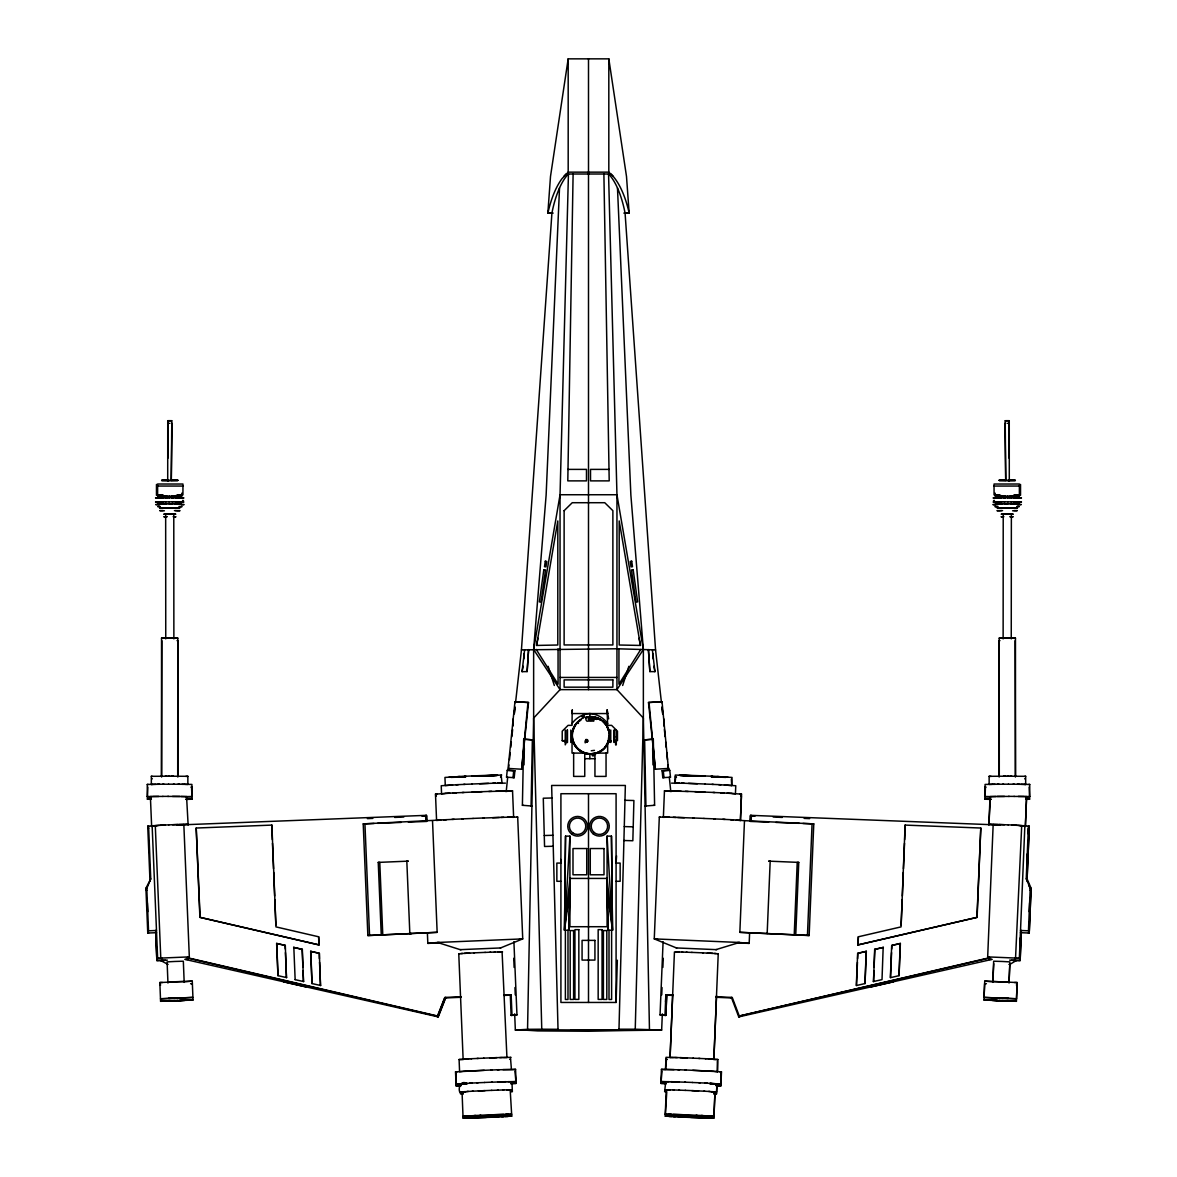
<?xml version="1.0" encoding="UTF-8"?>
<svg xmlns="http://www.w3.org/2000/svg" width="1177" height="1177" viewBox="0 0 1177 1177"><rect width="100%" height="100%" fill="white"/><g stroke="black" fill="none" stroke-linecap="round" stroke-linejoin="round"><path stroke-width="1.5" d="M150.818 796.755L147.257 796.623L147.272 784.441L159.66 784.265M149.817 799.315L147.375 799.154L147.861 787.045M152.186 784.485L151.333 784.441L151.333 776.305L169.179 776.217M156.467 484.438L156.467 495.267L161.896 495.267M161.47 776.305L161.543 638.14L169.459 638.096M161.617 497.945L161.617 496.311L162.5 496.267L165.324 496.238L165.324 497.856L169.12 497.812M161.602 777.041L161.867 640.729M161.779 497.915L161.793 496.297M162.5 497.9L162.5 496.267M163.706 497.871L163.706 496.253M165.751 638.876L165.663 514.202L167.517 514.158M167.237 497.856L167.237 496.223L157.556 496.311L161.558 496.414M168.811 480.569L167.708 480.554L167.737 420.733L169.15 420.704L171.798 420.733L171.254 480.569M167.914 458.177L167.943 423.308L169.047 423.279M169.326 497.856L169.326 496.223L165.986 496.179M171.445 497.856L171.445 496.223L181.905 496.311L178.772 496.414M171.298 480.216L172.004 423.308L171.077 423.279M173.431 497.856L173.431 496.238L177.462 496.297L177.683 497.959M173.872 638.89L173.784 514.202L170.577 514.158M175.182 496.253L175.182 497.871L179.272 497.827M176.565 497.9L176.565 496.267M177.462 497.915L177.462 496.297M177.712 776.305L177.786 638.14L170.518 638.096M177.83 777.055L177.933 640.715L177.05 640.656M181.788 493.178L181.788 495.282L176.359 495.282M171.298 776.217L187.864 776.305L187.849 784.426L184.951 784.338M186.157 796.8L191.91 796.623L191.91 784.426L181.861 784.294M185.966 799.418L192.028 799.212L191.557 786.942M565.254 741.186L565.254 730.005M565.254 744.879L565.254 740.362M567.108 742.496L567.108 730.005M567.476 742.496L567.476 730.005M570.801 742.496L570.801 730.005M573.022 741.834L573.022 739.436M608.524 742.304L608.524 737.744M610.745 742.496L610.745 730.005M614.07 742.496L614.07 730.005M614.438 742.496L614.438 730.005M615.556 744.879L616.292 739.789M616.292 737.096L616.292 730.343M616.292 744.879L616.292 736.758M603.345 722.281L603.845 722.531A18.494 18.42 0.1 0 1 605.92 724.988M565.534 836.141L564.489 930.227L568.888 930.227L569.918 890.18L564.489 930.227L565.534 836.141L569.918 836.141L569.918 926.711L607.082 926.711L607.082 836.141L611.466 836.141L612.511 930.227L608.112 930.227L607.082 890.18L612.511 930.227L611.466 836.141M567.8 469.388L586.484 469.388L586.484 480.878L567.8 480.878L573.111 173.858M532.372 739.906L531.077 806.039L531.916 806.039L522.397 805.289L523.691 739.171L533.21 739.921L523.691 739.171M524.015 764.888L524.339 748.366M514.673 1013.868L515.349 1030.066L527.546 1029.316L533.637 718.073L533.637 649.527L546.128 495.105L559.516 187.996A66.603 26.527 -86.3 0 1 568.329 174.005L608.671 174.005A66.603 26.527 86.3 0 1 617.469 188.011A67.751 26.983 86.3 0 1 625.075 213.066L655.56 649.895L661.445 702.625M568.888 930.227L569.918 878.425L607.082 878.425L612.511 930.227L607.082 836.141M568.447 173.858L560.046 494.737L560.046 689.634L533.637 718.073L541.758 1029.213L558.016 1029.316M618.984 1029.316L625.355 785.456L551.645 785.456L558.016 1029.213M618.984 1029.213L635.242 1029.213L643.363 718.073L643.363 649.527L630.872 495.105L617.484 187.996M616.086 1002.451L616.086 793.71L560.914 793.71L560.914 1002.451L616.086 1002.451L617.337 960.226M665.682 1083.796L660.915 1083.399L662.062 1071.144M665.593 1001.892L665.873 995.124L666.726 995.109L665.888 1015.398L665.034 1015.413M674.921 783.426L675.789 776.849M665.858 1091.829L664.637 1091.682L665.52 1083.502M674.038 1069.628L665.505 1069.51L666.535 1059.138M671.67 1116.517L665.255 1116.12L666.785 1091.697M673.553 1057.505L670.066 1057.505L672.655 995.668M708.23 1058.903L713.865 1059.344L716.543 995.624M705.391 1117.944L713.924 1118.091L714.925 1093.727L713.792 1093.595M713.718 1093.845L716.543 1093.786L716.881 1085.68L715.675 1085.532M717.455 1071.747L717.337 1061.374M724.414 784.985L731.711 785.559L731.358 779.292M717.661 1085.9L720.942 1085.841L720.81 1073.733M736.228 820.075L740.421 820.501L741.436 795.873L740.613 795.976M750.279 820.634L750.47 816.073L751.323 816.058L751.206 819.104M988.857 825.121L990.313 799.139M998.479 1000.685L983.972 999.994L984.634 983.751L986.414 983.707M992.814 982.383L993.756 963.757M1009.042 983.045L1009.807 964.434L1016.134 960.623L1011.455 960.3M1000.597 1000.774L1016.413 1001.303L1017.075 985.061L1016.325 984.972M1019.87 946.646L1020.224 937.922M1025.358 826.504L1026.491 799.154L1025.638 799.08M1013.868 960.432L1020.15 960.579L1021.298 932.67M1026.903 862.888L1027.271 853.796M1028.095 833.772L1028.33 828.314L1029.184 828.299L1027.006 881.073M1029.257 911.719L1029.625 902.833M1028.374 933.037L1029.242 933.023L1030.993 890.386L1028.992 885.737M572.184 709.996L572.037 725.356L568.079 725.356L562.223 731.211L562.223 740.671L565.49 741.201M669.507 817.265L659.311 817.088L654.265 938.893L676.657 948.029M664.181 817.412L663.372 817.25L664.461 790.856L688.192 791.488M660.9 1014.986L660.047 1014.898L663.092 941.688M661.739 994.874L662.033 987.547M662.872 967.435L663.254 958.284M515.349 1030.066L588.5 1031.023L661.651 1030.066L662.327 1013.868M664.211 1081.854L660.944 1081.516L661.445 1069.349L679.615 1069.819M665.858 994.8L665.005 1015.089L665.858 1015.177L666.712 994.874L665.858 994.8L673.126 995.08M703.772 776.217L675.274 775.054L674.936 783.176L679.467 783.176M665.505 1069.51L666.005 1057.329L677.261 1057.608M673.788 1114.796L665.27 1114.236L666.285 1089.887L667.433 1089.843M670.066 1057.505L674.436 951.943L679.291 952.016M713.865 1059.344L718.235 953.782L714.41 953.488M707.509 1116.164L713.939 1116.296L714.954 1091.932L712.306 1091.668M711.07 1091.932L716.572 1092.006L716.911 1083.885L710.231 1083.355M705.332 1058.756L717.911 1059.521L717.411 1071.703L714.586 1071.408M731.711 785.559L732.05 777.438L716.896 776.526M716.19 1084.046L720.957 1084.046L721.472 1071.864L692.767 1070.32M740.421 820.501L741.51 794.107L727.092 793.195M744.482 820.663L813.778 823.885L809.143 935.538L739.847 932.331L744.482 820.663L730.52 819.722M1000.023 825.033L750.514 815.337L750.249 821.428L768.669 822.134M751.176 819.986L751.367 815.426L750.514 815.337M736.493 942.895L749.175 943.38L749.602 933.229M767.169 933.552L770.185 861.123L768.64 861.137L798.756 862.403L795.755 934.832L739.847 932.331M794.225 934.847L797.226 862.417L798.756 862.403M809.143 935.538L807.451 935.362L812.071 823.709M856.326 985.517L857.65 953.311L866.331 951.354L865.007 983.56L856.488 985.532L857.459 962.271M858.004 944.91L858.342 936.789L901.052 926.887L905.113 825.092L980.794 828.034L977.101 917.354L858.004 944.91L977.101 917.354M857.606 958.696L857.827 953.341L866.331 951.354M858.18 944.925L858.342 936.789M865.007 983.56L866.169 951.34M873.952 970.848L873.511 981.589L874.673 949.368L883.353 947.411L874.673 949.368M874.099 967.273L874.849 949.383M873.334 981.574L882.014 979.617L883.177 947.397M890.356 977.616L891.695 945.425L900.376 943.468L899.037 975.659L890.533 977.646L891.563 952.605M891.71 949.015L891.857 945.44L900.376 943.468M900.199 943.454L899.037 975.659M901.141 925.063L902.185 899.625M902.347 895.991L903.318 872.363M903.465 868.729L904.524 843.291M904.672 839.657L905.113 825.092M976.925 917.339L980.794 828.034M993.594 824.636L988.901 824.268L990.048 796.623L996.051 796.476M999.861 998.184L984.046 997.405L984.722 981.162L1017.163 982.53L1016.487 998.773L999.45 998.273M989.224 957.048L987.68 956.886L993.167 824.444L997.861 824.518M993.712 981.603L992.829 981.5L993.668 961.212L1002.186 961.462L1009.895 961.889L1009.042 982.192L1007.762 982.192M1015.545 958.107L1021.71 825.651L1018.046 825.357M1029.316 930.86L1028.463 930.772L1030.228 888.135L1026.241 878.851L1028.418 826.077L1029.272 826.166L1027.094 878.939L1031.081 888.223L1029.316 930.86L1020.518 930.463L1021.371 930.551L1020.209 958.461L1019.356 958.372L1024.858 825.93L1022.18 825.798L1025.402 825.798L1026.609 796.623L1024.623 796.52M569.918 836.141L564.489 930.227L569.918 878.425M616.557 855.841L616.086 863.079L620.147 863.079L620.147 881.293L616.086 881.293M515.555 702.625L521.44 649.895L551.925 213.052A67.751 26.983 -86.3 0 1 559.516 187.996M586.131 742.26C588.662 734.389 581.938 747.939 587.191 740.436M523.118 666.241L522.073 671.67L524.618 649.807M523.794 658.929L524.295 653.456M527.134 671.581L528.591 649.616L527.134 671.581L522.073 671.67M572.36 710.011L572.037 713.556L607.656 713.556L608.627 718.853M506.522 777.188L507.243 770.273L514.908 770.773L514.187 777.688L506.522 777.188L507.684 777.306L506.228 791.459M508.067 768.404L514.967 701.713L528.517 702.522L521.617 769.214L508.596 768.463M507.243 770.273L508.405 770.405L508.964 764.918M509.523 759.621L510.244 752.559M510.803 747.248L511.348 741.951M511.892 736.655L512.628 729.578M512.995 726.047L513.172 718.926M514.261 713.821L514.967 706.936M513.746 770.655L513.025 777.556L514.187 777.688M527.973 702.463L521.617 769.214M514.334 713.527L514.938 708.068M623.839 213.096L629.136 213.052L626.502 176.476L608.818 58.85L568.182 58.85L550.498 176.476L547.864 213.052L553.161 213.096M536.565 645.437L557.81 520.955L557.795 645.011L536.565 645.437L537.977 638.272M595.047 718.867C593.62 716.69 599.093 721.413 595.15 718.558M622.677 685.47L628.871 666.3M587.132 741.848L586.808 740.421M586.94 740.245L585.631 740.539L585.602 741.951M444.774 997.993L437.403 1016.854L438.256 1016.884L445.627 998.008L444.774 997.993L461.149 997.272M186.584 957.798L437.417 1016.237L444.788 997.419L461.163 996.787M437.417 1016.237L438.271 1016.163L445.642 997.331M148.626 933.037L147.758 933.023L145.919 888.223L150.759 878.851L148.582 826.077L147.728 826.166L149.994 881.073M150.759 878.851L146.007 890.386L146.86 890.401M640.759 649.454L618.94 684.146L618.94 648.836M585.558 740.804L585.822 740.318M586.529 742.025L587.367 741.525M625.075 213.052L629.136 213.052A68.325 29.263 85.5 0 0 613.011 176.182L608.818 172.151L568.182 172.151L561.973 178.683A68.325 29.263 -85.5 0 0 547.908 213.096L551.925 213.052M563.989 176.182L566.137 173.946M583.542 715.454L582.277 715.851M594.061 755.369L592.914 755.663M587.191 741.745L585.543 741.687L586.131 740.421M581.732 716.116L582.527 715.734M596.96 719.059L595.194 717.617L597.592 718.514M584.351 717.323L582.247 718.073L583.159 717.823M500.343 948.029L522.735 938.893L517.689 817.088L507.493 817.265M582.953 715.954C585.734 715.027 580.202 717.058 582.953 716.131M583.189 716.705L582.321 716.999L584.057 716.234M715.822 949.677L739.421 942.468L749.175 943.38M585.734 740.274L586.661 740.127M586.955 742.069C590.31 741.186 585.455 737.361 585.366 740.804M989.563 957.71L738.729 1016.163L990.416 957.798M731.358 997.331L738.744 1016.884L992.137 959.343L989.151 959.432M591.251 750.764L594.444 750.352M593.929 754.531L592.561 754.692M179.139 824.518L183.833 824.444L189.32 956.886L187.776 957.048M189.32 956.886L160.778 958.093L155.29 825.651L158.954 825.357M455.264 776.776L449.011 777.276L457 777.158M474.434 776.217L497.165 775.319L491.412 775.702M501.122 775.172L502.079 783.426M440.772 820.075L436.579 820.501L435.49 794.107L449.908 793.195M505.433 783.132L492.736 783.293M505.772 791.253L495.797 791.268M512.819 817.412L513.628 817.25L512.539 790.856L505.492 791.459M432.518 820.663L437.153 932.331L367.857 935.538L363.222 823.885L446.48 819.722M516.791 817.265L517.689 817.088M167.958 983.045L167.105 961.889L174.814 961.462L183.332 961.212L184.186 982.383M176.403 1000.774L160.587 1001.303L159.837 982.53L192.278 981.162L193.028 999.994L178.521 1000.685M192.278 981.162L184.877 981.662M427.398 933.229L427.825 943.38L437.579 942.468L460.207 949.662L500.769 947.941M468.77 1058.903L463.135 1059.344L458.765 953.782L462.59 953.488M502.093 952.031L506.934 1057.505L503.447 1057.505M462.414 1071.408L459.589 1071.703L459.089 1059.521L471.668 1058.756M510.45 1057.446L511.451 1069.643L502.962 1069.628M460.81 1084.046L456.043 1084.046L455.528 1071.864L484.233 1070.32M512.789 1081.854L516.056 1081.516L515.555 1069.349L512.289 1069.672M456.043 1084.046L471.933 1083.09M463.282 1093.845C456.808 1095.728 458.162 1078.735 466.769 1083.355M471.609 1117.944L463.076 1118.091L462.046 1091.932L464.694 1091.668M511.451 1081.81L507.861 1081.692M510.2 1089.99L511.745 1116.12L505.33 1116.517M511.789 1089.931L506.846 1089.887M1005.702 480.216L1004.996 423.308L1005.923 423.279M1008.13 423.337L1009.057 423.308L1009.086 458.177M994.903 504.595L996.242 504.506M1019.002 504.609L1017.34 504.462M1003.79 516.688L1001.009 516.777L1003.481 516.747M999.17 777.055L999.067 640.715L999.95 640.656M1015.133 640.729L1015.398 777.041M1025.152 778.909L1024.696 778.762M991.034 799.418L984.972 799.212L985.443 786.942M1029.139 787.045L1029.625 799.154L1027.183 799.315M984.972 799.212L990.74 798.962M593.664 753.618C596.842 752.927 589.736 753.795 592.781 753.736M607.656 742.26L610.922 741.731M167.708 480.554L169.12 480.525M171.724 480.554L170.165 480.525M177.845 496.311L176.962 496.356M173.696 514.202L175.814 514.202L173.034 514.246M173.637 638.155L171.518 638.096M177.786 638.14L174.078 638.214M187.864 776.305L185.878 776.408M151.333 784.441L156.026 784.294M147.257 796.623L158.733 796.446M151.642 826.504L150.391 796.623L152.377 796.52M186.569 796.682L188.143 825.121M1016.134 960.623L1014.574 960.653M983.972 999.994L999.788 1000.524M660.915 1083.399L664.196 1083.34M665.255 1116.12L673.788 1116.267M500.49 777.07L501.211 776.849M168.076 964.449L160.866 960.623L165.545 960.3M160.675 984.972L160.263 985.105M191.601 983.84L192.366 983.751L190.586 983.707M160.587 1001.303L177.609 1000.406M509.803 1059.344L510.465 1059.138M456.19 1073.733L456.058 1085.841L460.825 1085.444M461.325 1085.532L460.663 1085.738M510.803 1083.708L512.024 1083.561L512.363 1091.682L511.142 1091.829M514.938 1071.144L516.085 1083.399L511.318 1083.796M460.457 1093.786L461.664 1093.654M463.208 1093.595L462.59 1093.786M463.076 1118.091L469.505 1117.694M467.122 1117.856L466.121 1117.959L468.446 1118.003M507.699 1116.355L508.699 1116.237L506.375 1116.193M668.933 768.404L655.383 769.214L648.483 702.522L662.033 701.713L668.404 768.463M662.033 701.713L648.483 702.522M663.828 718.926L664.005 726.047M655.383 769.214L649.027 702.463M670.478 777.188L662.813 777.688L662.092 770.773L669.757 770.273L670.478 777.188L669.316 777.306L670.772 791.459M662.092 770.773L669.757 770.273M662.813 777.688L663.975 777.556L663.254 770.655M473.228 776.217L501.726 775.054M196.206 828.034L200.075 917.339L318.996 944.91L318.658 936.789L275.948 926.887L271.887 825.092L196.206 828.034L199.899 917.354L318.996 944.91M271.887 825.092L272.328 839.657M408.331 822.134L426.751 821.428L426.486 815.337L425.633 815.426L425.824 819.986M145.919 888.223L146.772 888.135L148.537 930.772L147.684 930.86L156.482 930.463L155.629 930.551L156.791 958.461L162.043 958.269M318.658 936.789L318.82 944.925M286.644 977.616L277.963 975.659L276.624 943.468L285.305 945.425L286.467 977.646L285.437 952.605M367.857 935.538L411.362 933.567L409.831 933.552L406.815 861.123L408.36 861.137L378.244 862.403L381.245 934.832M156.791 958.461L161.249 958.181M276.624 943.468L285.305 945.425M302.327 949.368L293.647 947.411L302.327 949.368L303.489 981.589L303.048 970.848M320.674 985.517L311.993 983.56L310.669 951.354L319.35 953.311L320.512 985.532L319.541 962.271M277.963 975.659L276.801 943.454M293.823 947.397L295.147 979.588M311.993 983.56L310.831 951.34M513.908 941.688L516.953 1014.898L511.142 1015.177L511.995 1015.089L511.142 994.8L510.288 994.874L511.112 1015.398L511.966 1015.413M516.1 1014.986L516.953 1014.898M652.382 649.807L654.927 671.67L653.882 666.241M649.866 671.581L648.409 649.616L649.866 671.581L654.927 671.67M644.628 739.906L653.309 739.171L654.603 805.289L645.084 806.039L645.923 806.039L644.628 739.906L643.79 739.921L653.309 739.171M183.45 500.593L182.567 500.431M160.234 506.551L157.733 506.596L159.66 506.507M175.711 510.7L174.431 510.612M173.519 516.747L175.991 516.777L173.21 516.688M152.304 778.762L151.848 778.909M190.998 787.104L192.042 787.03M147.375 799.154L150.921 798.992M151.362 799.08L150.891 799.227M186.216 799.271L186.687 799.139M445.097 793.489L441.566 793.857L441.228 785.736L458.236 784.691M519.351 939.261L522.735 938.893L437.579 942.468L439.58 942.542M183.288 981.603C184.068 981.324 166.972 982.045 169.238 982.192M467.063 1083.443L464.753 1083.679L465.754 1083.708M506.375 1114.604L508.685 1114.369L505.286 1114.369M1005.746 480.569L1005.202 420.733L1006.806 420.704L1009.263 420.733L1009.292 480.554L1008.189 480.569M1005.232 480.54L1006.835 480.525M1009.189 480.554L1007.88 480.525M999.317 497.959L999.538 496.297L1003.569 496.238L1003.569 497.856M1015.001 496.341L1015.383 497.945M995.095 497.945L997.022 497.871M1018.87 497.974L1016.31 497.842M1018.87 502.035L1018.12 501.932M1013.073 508.111L1010.587 508.037M1003.966 514.246L1001.186 514.202L1006.423 514.158M1008.527 514.158L1013.235 514.172L1010.69 514.217M999.288 776.305L999.214 638.14L1006.482 638.096M1003.466 638.125L1005.482 638.096M1010.749 638.155L1008.586 638.096M1015.53 776.305L1015.457 638.14L1011.043 638.214M497.238 775.452L486.572 775.967M452.586 784.985L445.289 785.559L444.95 777.438L460.104 776.526M183.406 824.636L188.099 824.268L172.563 824.739M992.049 784.338L989.151 784.426L989.136 776.305L1005.702 776.217M1024.814 776.364L1025.667 776.305L1025.667 784.441L1024.814 784.485M990.843 796.8L985.09 796.623L985.09 784.426L995.139 784.294M1028.683 784.5L1029.728 784.441L1029.743 796.623L1026.182 796.755M985.09 796.623L1004.496 796.432M1025.755 796.682L1026.609 796.623M461.134 953.547L469.638 953.09M468.314 1091.447L460.428 1092.006L465.93 1091.932M471.58 1115.737L466.107 1116.164L467.107 1116.193M503.212 1114.796L511.73 1114.236L491.868 1114.81M466.945 1117.767L473.095 1117.488M501.726 1116.723L507.875 1116.429M445.392 793.327L456.367 792.857M177.33 824.886L179.772 824.827M443.479 819.81L454.16 819.324M464.385 953.341L474.419 952.87M463.252 1071.261L491.839 1069.967M467.107 1091.476L473.154 1091.182M475.817 1115.516L463.061 1116.296L469.491 1116.164M498.974 1115.016L505.463 1114.737M180.522 1000.582L184.921 1000.318L179.301 1000.45M471.05 1117.547L482.923 1117.017M497.15 1116.944L503.771 1116.664M457.897 776.57L465.857 776.246M480.819 776.231L488.779 775.923M456.029 784.735L464.944 784.368M453.057 792.93L464.032 792.489M159.925 825.254L168.929 824.842M165.163 825.048L151.598 825.798L154.82 825.798L152.142 825.93L157.644 958.372M451.953 819.369L463.252 818.883M179.228 998.081L184.848 997.743L180.434 997.846M470.918 1058.726L478.303 1058.432M469.726 1083.134L478.068 1082.796M472.271 1091.211L491.839 1090.343M474.154 1115.546L480.849 1115.281M500.622 1114.987L488.47 1115.502M409.831 933.552L437.153 932.331M175.093 1000.612L168.694 1000.98L174.328 1000.847M476.288 1117.282L488.617 1116.738M491.898 1117.194L498.533 1116.929M464.606 776.246L472.109 775.981M463.694 784.368L472.242 784.059M462.164 792.504L491.589 791.312M367.371 818.618L372.829 818.383M394.692 817.427L403.814 817.015M422.028 816.22L426.53 816.073L426.721 820.634M462.002 818.883L473.154 818.456M147.758 933.023L156.556 932.684M155.702 932.67L156.85 960.579L167.355 960.123M473.919 952.87L485.262 952.384M177.138 998.184L192.954 997.405L168.62 998.434L175.035 998.258M503.844 995.433L511.127 995.124L510.274 995.109M511.112 1015.398L515.57 1015.207M477.053 1058.432L483.924 1058.182M476.817 1082.796L484.733 1082.502M478.392 1090.917L485.071 1090.623M479.907 1115.281L503.727 1114.354M494.884 1115.266L482.29 1115.796M994.433 500.431L993.55 500.593M1019.738 504.668L1021.298 504.55L1016.634 504.418M1010.705 516.791L1013.191 516.762L1010.396 516.835M176.006 1000.891L180.228 1000.715M492.545 1117.194L474.199 1117.915M471.903 775.937L492.398 775.172M472.036 784.014L488.47 783.367M472.065 792.062L482.099 791.65M168.841 824.886L178.168 824.474M472.948 818.412L484.041 817.956M180.14 997.743L160.513 998.773L177.55 998.273M483.718 1058.138L496.871 1057.637M484.527 1082.457L492.354 1082.149M449.511 777.158L465.886 776.526M147.728 826.166L156.865 825.813M176.977 825.033L426.486 815.337M363.222 823.885L374.051 823.459M377.655 823.326L401.122 822.414M427.825 943.38L440.507 942.895M177.212 1000.524L193.028 999.994M503.874 995.08L511.142 994.8M488.47 1116.782L494.87 1116.487M486.351 1117.429L469.358 1118.062M473.757 776.202L475.361 776.158M465.239 776.879L451.071 777.394M460.384 777.114L465.636 776.923M479.627 783.75L495.458 783.146M483.188 818.044L503.697 817.279M484.909 952.428L490.647 952.193M489.632 1057.961L502.461 1057.446M490.986 1070.055L499.225 1069.687M491.5 1082.222L506.198 1081.663M491.486 1090.388L498.224 1090.108M476.288 1116.017L482.923 1115.722M493.943 1116.561L500.622 1116.296M488.808 791.488L512.539 790.856M492.677 817.706L499.313 817.485M489.912 952.237L495.355 952.046M497.385 1069.819L515.555 1069.349M497.886 1081.987L516.056 1081.516M497.488 1090.167L503.8 1089.931M471.065 1116.179L477.685 1115.914M182.391 498.018L183.936 497.945L177.904 497.842M158.88 501.932L158.13 502.035M180.581 502.064L181.905 502.005L175.285 501.888M159.66 504.462L157.998 504.609M181.861 504.698L184.112 504.595L178.257 503.977M180.155 506.713L182.082 506.625L178.948 506.493M175.152 508.126L171.003 508.037M166.487 516.732L163.809 516.762L166.604 516.835M521.44 649.895L616.954 648.777L655.56 649.895M679.335 775.216L683.204 775.231M685.588 775.702L679.835 775.319L703.243 776.202M739.7 794.166L741.51 794.107M663.372 817.25L665.182 817.206M988.901 824.268L1004.437 824.739M737.42 942.542L739.421 942.468L654.265 938.893L657.649 939.261M676.231 947.941L716.793 949.662M676.069 952.002L677.025 951.972M717.205 953.811L718.235 953.782M987.68 956.886L1016.222 958.093M992.829 981.5L1009.042 982.192M1017.163 982.53L1014.574 982.53M984.046 997.405L1008.38 998.434L1001.965 998.258M717.911 1059.521L713.792 1059.521M720.059 1071.909L721.472 1071.864M660.944 1081.516L679.114 1081.987M711.246 1083.708L712.247 1083.679L709.937 1083.443M715.69 1083.914L716.911 1083.885M713.806 1091.962L714.954 1091.932M498.974 1116.384L505.463 1116.149M665.27 1114.236L685.132 1114.81M709.893 1116.193L710.893 1116.164L705.42 1115.737M163.132 960.432L156.85 960.579M551.984 797.991L543.288 798.212L544.554 846.484L553.234 846.248M500.961 817.427L510.906 817.088M544.26 835.523L552.955 835.287M494.266 952.105L499.077 951.943M499.739 1057.608L510.995 1057.329M464.224 1083.87L467.151 1083.796M462.517 1084.002L465.901 1083.914M502.711 1089.99L508.199 1089.814M466.931 1116.282L473.095 1116.061M1019.208 498.018L1021.474 497.945L1013.883 497.827M1019.208 502.079L1021.474 502.005L1013.883 501.888M998.743 503.977L997.331 504.065M1015.81 504.094L1017.414 504.036L1014.809 503.962M1017.516 504.109L1019.444 504.036L1012.794 503.933M998.052 504.462L992.888 504.595L995.139 504.698M998.052 506.493L994.918 506.625L996.845 506.713M1002.569 510.612L1001.289 510.7M187.849 959.432L184.863 959.343L438.256 1016.884M503.212 1116.267L511.745 1116.12M1030.14 890.401L1030.993 890.386M893.314 981.853L871.112 986.914M731.373 998.008L732.226 997.993L715.851 997.272M738.744 1016.884L739.597 1016.854L732.212 997.419L715.837 996.787M160.366 504.418L155.702 504.55L157.262 504.668M163.088 510.553L159.763 510.656L164.397 510.789M176.727 510.789L180.052 510.686L175.417 510.553M160.69 497.842L158.13 497.974M180.287 502.108L183.936 502.005L172.283 501.873M162.191 503.962L159.586 504.036L161.19 504.094M178.772 504.124L181.332 504.006M1015.442 496.414L1019.444 496.311L1009.763 496.223L1009.763 497.856M999.096 497.842L993.064 497.945L994.609 498.018M1000.45 503.962L995.095 504.036L998.228 504.124M1014.088 508.184L1017.414 508.096L1009.145 508.037M1001.583 510.553L996.948 510.686L1000.273 510.789M1012.603 510.789L1017.237 510.656L1013.912 510.553M493.796 775.231L497.665 775.216M497.533 783.176L502.064 783.176M497.709 952.016L502.564 951.943M162.426 982.53L159.837 982.53M463.208 1059.521L459.089 1059.521M167.119 516.688L166.295 516.791M1004.584 480.084L998.949 480.201L1005.349 480.319M1009.557 480.304L1015.192 480.187L1008.792 480.069M163.117 497.827L155.526 497.945L157.792 498.018M159.175 501.888L165.986 501.873M163.117 501.888L155.526 502.005L157.792 502.079M1005.555 497.856L1005.555 496.223L995.095 496.311L998.228 496.414M164.206 503.933L157.556 504.036L159.483 504.109M997.728 497.827L1001.715 497.827L1001.818 496.253M166.413 508.037L163.927 508.111M175.241 508.199L179.875 508.096L169.223 507.993M1001.715 501.888L995.095 502.005L996.419 502.064M999.096 503.947L1002.642 503.933M1003.128 638.89L1003.216 514.202L1005.423 514.158M1010.057 514.246L1011.367 514.246L1011.249 638.876M992.417 784.265L999.067 784.265M153.01 796.446L163.044 796.432M653.779 805.303L654.603 805.289M527.546 1029.316L541.758 1029.213M168.208 480.069L161.808 480.187L167.443 480.304M171.651 480.319L178.051 480.201L172.416 480.084M172.239 480.628L177.859 480.54L169.326 480.451M1008.969 480.628L1015.383 480.554L1007.365 480.525M162.014 497.797L165.986 497.812M1000.788 497.797L1004.702 497.812M163.117 503.918L166.604 503.933M1004.717 501.873L993.064 502.005L996.713 502.108M1001.715 503.918L1011.014 503.903M167.855 508.037L159.586 508.096L162.912 508.184M1005.997 508.037L1001.848 508.126M168.473 514.158L163.765 514.172L166.943 514.246M168.414 638.096L166.251 638.155M165.177 776.231L167.105 776.217M157.453 784.22L163.971 784.235M997.213 784.22L1003.569 784.235M997.228 796.417L1009.248 796.417M162.426 960.653L160.866 960.623M512.804 1083.34L516.085 1083.399M459.339 1085.9L456.058 1085.841M169.635 480.525L161.617 480.554L168.031 480.628M1007.674 480.451L999.141 480.54L1004.761 480.628M1004.702 496.179L1007.88 496.179M1004.275 497.783L1007.983 497.783M165.369 501.858L169.12 501.873M1004.29 501.858L1007.983 501.843M165.986 503.903L175.285 503.918M1004.717 503.903L1007.88 503.903M166.604 507.993L169.414 508.037M1007.777 507.993L997.125 508.096L1001.759 508.199M167.855 514.128L169.517 514.143M1005.997 514.128L1007.586 514.128M1005.629 638.052L1007.747 638.052M1003.569 776.114L1008.321 776.099M162.735 784.191L168.679 784.235M1002.716 784.191L1008.527 784.191M162.72 796.388L168.458 796.373M609.2 469.388L590.516 469.388L590.516 480.878L609.2 480.878L603.889 173.858M157.63 486.042L182.95 486.057M994.05 486.057L1019.37 486.042M163.044 494.855L157.615 494.84L157.63 484.012L182.95 484.027L182.935 494.855L177.521 494.855M999.479 494.855L994.065 494.855L994.05 484.027L1019.37 484.012L1019.385 494.84L1013.956 494.855M1000.641 495.282L995.212 495.282L995.212 493.178M1015.104 495.267L1020.533 495.267L1020.533 484.438M560.046 677.437L616.954 677.437M562.223 740.671L565.49 740.671M607.656 740.671L610.922 740.671M565.254 742.157L565.99 742.157M615.556 742.157L616.292 742.157M565.99 743.82L565.254 740.848M586.278 753.089L572.037 753.089L572.037 740.671M594.944 753.089L607.656 753.089L607.656 742.437M584.748 758.694L594.944 758.694M560.914 881.293L556.853 881.293L556.853 863.079L560.914 863.079L560.767 859.46M1011.014 496.179L1007.674 496.223L1007.674 497.856M169.12 496.179L172.298 496.179M1007.88 497.812L1011.631 497.783L1011.676 496.238L1015.383 496.311M169.017 497.783L172.725 497.783M1007.88 501.873L1011.631 501.858M169.017 501.843L172.71 501.858M169.12 503.903L172.283 503.903M1007.586 508.037L1010.396 507.993M1007.483 514.143L1009.145 514.128M169.414 514.128L171.003 514.128M1007.541 638.096L1015.457 638.14M169.253 638.052L171.371 638.052M1007.821 776.217L1025.667 776.305M168.679 776.099L173.431 776.114M1008.321 784.235L1014.265 784.191M168.473 784.191L174.284 784.191M1008.542 796.373L1014.28 796.388M167.752 796.417L179.772 796.417M1011.014 497.812L1014.986 497.797M172.298 497.812L176.212 497.797M1011.014 501.873L1017.825 501.888M1010.396 503.933L1013.883 503.918M1009.895 776.217L1011.823 776.231M1013.029 784.235L1019.547 784.22M173.431 784.235L179.787 784.22M1013.956 796.432L1023.99 796.446M172.504 796.432L191.91 796.623M1008.924 964.449L1009.425 964.39M670.625 1116.193L668.301 1116.237L669.301 1116.355M708.554 1118.003L710.879 1117.959L709.878 1117.856M174.358 503.933L177.904 503.947M1009.483 514.158L1011.337 514.202M171.577 514.158L173.813 514.143M1002.922 638.214L999.214 638.14M165.957 638.214L161.543 638.14M1017.34 784.265L1029.728 784.441M177.933 784.265L184.583 784.265M1018.267 796.446L1029.743 796.623M378.244 862.403L379.774 862.417L382.775 934.847M635.242 1029.213L661.651 1030.066M1007.953 423.279L1009.057 423.308M1009.881 516.688L1010.513 516.732M522.397 805.289L523.221 805.303M168.87 423.337L167.987 423.308M176.55 503.962L179.963 503.962M180.949 796.476L186.952 796.623M669.139 1081.692L665.549 1081.81M670.154 1089.887L665.211 1089.931M671.714 1114.369L668.315 1114.369L670.625 1114.604M1020.974 784.294L1025.667 784.441M640.435 645.437L619.205 645.011L619.19 520.955L640.435 645.437L639.023 638.272M425.677 816.058L426.53 816.073M147.816 828.299L148.67 828.314M283.686 981.853L305.888 986.914M171.71 420.719L167.737 420.733M179.978 497.871L181.905 497.945M186.26 798.962L192.028 799.212M720 777.158L727.989 777.276L721.736 776.776M725.929 777.394L711.761 776.879M684.264 783.293L671.567 783.132M681.203 791.268L671.228 791.253M624.958 800.286L633.903 800.522L632.843 840.746L623.913 840.51M666.094 817.088L676.039 817.427M624.266 826.592L633.211 826.828M677.923 951.943L682.734 952.105M709.849 1083.796L712.776 1083.87M711.099 1083.914L714.483 1084.002M668.801 1089.814L674.289 1089.99M703.905 1116.061L710.069 1116.282M1009.219 420.719L1005.246 420.733M1000.038 496.356L999.155 496.311M991.122 776.408L989.136 776.305M435.49 794.107L437.3 794.166M511.818 817.206L513.628 817.25M460.207 949.662L461.178 949.677M499.975 951.972L500.931 952.002M458.765 953.782L459.795 953.811M455.528 1071.864L456.941 1071.909M460.089 1083.885L461.31 1083.914M509.567 1089.843L510.715 1089.887M462.046 1091.932L463.194 1091.962M671.537 1116.149L678.026 1116.384M707.642 1118.062L690.649 1117.429M1017.34 506.507L1019.267 506.596L1016.766 506.551M1026.079 798.992L1029.625 799.154M684.602 775.172L705.097 775.937M681.542 783.146L697.372 783.75M673.303 817.279L693.812 818.044M677.687 817.485L684.323 817.706M681.645 952.046L687.088 952.237M996.566 997.846L992.152 997.743L997.772 998.081M674.539 1057.446L687.368 1057.961M670.802 1081.663L685.5 1082.222M673.2 1089.931L679.512 1090.167M673.273 1114.354L697.093 1115.281M699.315 1115.914L705.935 1116.179M997.699 1000.45L992.079 1000.318L996.478 1000.582M1002.672 1000.847L1008.306 1000.98L1001.907 1000.612M676.378 1116.296L683.057 1116.561M702.801 1117.915L684.455 1117.194M711.364 776.923L716.616 777.114M688.53 783.367L704.964 784.014M685.411 791.312L714.836 792.504M998.832 824.474L1008.159 824.886M686.353 952.193L692.091 952.428M680.129 1057.637L693.282 1058.138M677.775 1069.687L686.014 1070.055M678.776 1090.108L685.514 1090.388M694.077 1115.722L700.712 1116.017M711.114 776.526L727.489 777.158M1020.135 825.813L1029.272 826.166M775.878 822.414L799.345 823.326M802.949 823.459L813.778 823.885M1014.957 958.269L1020.209 958.461M660.047 1014.898L665.858 1015.177M682.13 1116.487L688.53 1116.782M694.901 791.65L704.935 792.062M692.959 817.956L704.052 818.412M691.738 952.384L703.081 952.87M996.86 997.743L1016.487 998.773M685.161 1069.967L713.748 1071.261M684.646 1082.149L692.473 1082.457M685.161 1090.343L698.608 1090.917M694.71 1115.796L682.116 1115.266M180.758 504.506L182.097 504.595M704.891 775.981L712.394 776.246M704.758 784.059L713.306 784.368M1008.071 824.842L1017.075 825.254M703.846 818.456L714.998 818.883M999.391 1000.406L1016.413 1001.303M996.772 1000.715L1000.994 1000.891M693.076 1058.182L699.947 1058.432M692.267 1082.502L700.183 1082.796M691.855 1090.638L704.729 1091.211M688.53 1115.502L676.378 1114.987M688.383 1116.738L700.712 1117.282M750.47 816.073L754.972 816.22M773.186 817.015L782.308 817.427M804.171 818.383L809.629 818.618M1020.444 932.684L1029.242 933.023M795.755 934.832L807.451 935.362M1009.645 960.123L1020.15 960.579M665.873 995.124L673.156 995.433M661.43 1015.207L665.888 1015.398M694.077 1117.017L705.95 1117.547M678.467 1116.929L685.102 1117.194M711.143 776.246L719.103 776.57M688.221 775.923L696.181 776.231M712.056 784.368L720.971 784.735M712.968 792.489L723.943 792.93M1011.837 825.048L1025.402 825.798M997.228 824.827L999.67 824.886M713.748 818.883L725.047 819.369M702.581 952.87L712.615 953.341M698.697 1058.432L706.082 1058.726M698.932 1082.796L707.274 1083.134M696.151 1115.281L702.846 1115.546M594.414 755.354L592.325 755.693M673.229 1116.664L679.85 1116.944M702.566 776.217L701.683 776.173M690.428 775.967L679.762 775.452M718.764 784.691L735.772 785.736L735.434 793.857L731.903 793.489M720.633 792.857L731.608 793.327M722.84 819.324L733.521 819.81M1015.751 958.181L1019.356 958.372M707.362 953.09L715.866 953.547M992.123 981.662L984.722 981.162M705.067 1083.09L720.957 1084.046M703.846 1091.182L709.893 1091.476M701.183 1115.516L713.939 1116.296M671.537 1114.737L678.026 1115.016M703.905 1117.488L710.055 1117.767M669.125 1116.429L675.274 1116.723M528.517 702.522L514.967 701.713M508.405 770.405L514.908 770.773M671.508 791.459L664.461 790.856M151.333 776.305L152.186 776.364M147.272 784.441L148.317 784.5M150.391 796.623L151.244 796.682M708.686 1091.447L716.572 1092.006M716.175 1085.444L720.942 1085.841M707.495 1117.694L713.924 1118.091M664.711 1069.672L661.445 1069.349M984.958 787.03L986.002 787.104M989.931 799.212L990.784 799.271M1026.241 878.851L1027.094 878.939M1030.228 888.135L1031.081 888.223M675.186 776.923L676.51 777.07M984.634 983.751L985.399 983.84M665.976 1059.212L667.197 1059.344M664.976 1083.561L666.197 1083.708M715.336 1093.654L716.543 1093.786M435.564 795.873L436.387 795.976M659.311 817.088L660.209 817.265M310.669 951.354L319.35 953.311L319.394 958.696M294.986 979.617L303.666 981.574M187.437 957.71L438.271 1016.163M595.135 717.646L597.46 718.647L594.959 718.25M586.426 740.451L587.22 741.569M595.577 717.911L600.02 719.736M610.937 174.005L613.011 176.182M536.241 649.454L558.06 684.146L558.06 648.836M548.129 666.3L554.323 685.47M578.481 723.443L577.701 722.531A18.494 18.42 0.1 0 0 575.627 724.988M607.097 710.011L607.656 725.356L611.613 725.356L617.469 731.211L617.469 740.671M662.062 708.068L662.666 713.527M662.033 706.936L662.739 713.821M664.372 729.578L665.108 736.655M665.652 741.951L666.197 747.248M666.756 752.559L667.477 759.621M668.036 764.918L668.595 770.405M652.705 653.456L653.206 658.929M513.746 958.284L514.128 967.435M514.967 987.547L515.261 994.874M364.929 823.709L369.549 935.362M302.151 949.383L302.901 967.273M285.143 945.44L285.29 949.015M272.475 843.291L273.535 868.729M273.682 872.363L274.653 895.991M274.815 899.625L275.859 925.063M147.375 902.833L147.743 911.719M608.553 173.858L616.954 494.737L616.954 689.634L643.363 718.073L649.454 1029.316M652.661 748.366L652.985 764.888M607.082 878.425L608.112 930.227M1015.207 496.297L1015.221 497.915M1014.5 496.267L1014.5 497.9M1013.294 496.253L1013.294 497.871M1000.435 496.267L1000.435 497.9M999.538 496.297L999.538 497.915M611.613 930.227L611.613 999.479L609.009 999.479L609.009 930.227M608.818 58.85L608.818 172.151M606.052 753.089L606.052 776.408L594.944 776.408L594.944 754.486M607.656 723.517A23.775 23.775 0 0 0 589.854 713.556L589.854 716.999M589.854 754.486L589.854 758.694M588.5 58.85L588.5 689.634M588.5 793.71L588.5 1002.451M584.748 753.089L584.748 776.408L573.64 776.408L573.64 753.089M568.182 58.85L568.182 172.151M567.991 930.227L567.991 999.479L565.387 999.479L565.387 930.227M572.037 723.517A23.775 23.775 0 0 1 589.854 713.556M608.553 740.289A18.405 18.317 0.1 0 1 604.86 747.336A18.494 18.42 0.1 0 0 609.259 735.551M572.993 740.289A18.405 18.317 0.1 0 0 589.177 753.81A18.494 18.42 0.1 0 1 572.905 740.318M572.993 730.814A18.405 18.317 0.1 0 1 574.832 726.386M577.76 722.59A18.405 18.317 0.1 0 1 580.217 720.545M595.533 717.852A18.405 18.317 0.1 0 1 599.976 719.691M601.594 720.147A18.861 18.773 0.1 0 1 604.492 748.425A18.861 18.773 0.1 0 1 575.98 747.174A18.861 18.773 0.1 0 1 581.35 719.265M585.896 717.396A18.861 18.773 0.1 0 1 600.196 719.265M585.896 717.234A18.861 18.773 0.1 0 1 609.348 738.626A18.861 18.773 0.1 0 1 579.952 750.749A18.861 18.773 0.1 0 1 581.35 719.103M585.984 717.558A18.494 18.42 0.1 0 1 608.98 738.553A18.494 18.42 0.1 0 1 580.173 750.426A18.494 18.42 0.1 0 1 581.526 719.397M572.566 738.759A18.494 18.42 0.1 0 1 572.566 732.344M572.905 730.785A18.494 18.42 0.1 0 1 574.759 726.341M564.121 510.686L564.121 644.952L612.879 644.952L612.879 510.686L604.757 502.711L572.243 502.711L564.121 510.686M543.833 569.683L539.375 601.888L541.052 602.109L545.525 569.918L543.833 569.683M545.275 561.208L544.51 566.696L545.981 566.902L546.746 561.414L545.275 561.208M560.046 494.737L533.637 649.527L560.046 689.634L616.954 689.634L643.363 649.527L616.954 494.737L560.046 494.737M594.135 719.029L593.708 721.163A29.602 29.469 0.1 0 0 587.617 721.177C586.117 721.913 584.807 717.043 586.852 717.396A22.334 22.245 0.1 0 1 594.473 717.367L594.135 719.029M588.485 718.514L590.736 720.044L593.105 718.853A2.413 1.045 7.1 0 0 592.134 717.896L588.485 718.514M592.472 755.251L594.444 755.016L592.472 755.251M631.725 561.208L630.254 561.414L631.019 566.902L632.49 566.696L631.725 561.208M633.167 569.683L631.475 569.918L635.948 602.109L637.625 601.888L633.167 569.683M570.83 1029.787L606.788 1029.86L570.83 1029.787M653.529 1030.066L537.698 1030.802L523.471 1030.066L653.529 1030.066M612.879 679.894L564.121 679.894L564.121 687.177L612.879 687.177L612.879 679.894M586.735 848.543L572.993 848.543L572.993 874.791L586.735 874.791L586.735 848.543M604.007 848.543L590.265 848.543L590.265 874.791L604.007 874.791L604.007 848.543M578.834 929.653L574.935 929.653L574.935 999.391L578.834 999.391L578.834 929.653M602.065 929.653L598.166 929.653L598.166 999.391L602.065 999.391L602.065 929.653M573.596 930.595L570.183 930.595L570.183 999.435L573.596 999.435L573.596 930.595M606.817 930.595L603.404 930.595L603.404 999.435L606.817 999.435L606.817 930.595M594.929 940.379L582.071 940.379L582.071 960.079L594.929 960.079L594.929 940.379M607.656 713.556L607.2 710.069L607.656 713.556M594.076 832.477A8.195 8.195 0 0 0 607.479 827.769A8.195 8.195 0 0 0 596.695 818.515A8.195 8.195 0 0 0 594.076 832.477M593.017 833.713A9.828 9.828 0 0 0 609.083 828.078A9.828 9.828 0 0 0 596.15 816.985A9.828 9.828 0 0 0 593.017 833.713M572.949 833.022A8.195 8.195 0 0 0 585.763 826.887A8.195 8.195 0 0 0 574.038 818.868A8.195 8.195 0 0 0 572.949 833.022M572.037 834.375A9.828 9.828 0 0 0 587.397 827.004A9.828 9.828 0 0 0 573.331 817.397A9.828 9.828 0 0 0 572.037 834.375M595.533 753.251A18.405 18.317 0.1 0 0 602.609 749.587A18.494 18.42 0.1 0 1 595.562 753.339M608.553 730.814A18.405 18.317 0.1 0 0 606.714 726.386A18.494 18.42 0.1 0 1 608.641 730.785M589 720.059A2.457 1.177 0 0 0 593.12 719.515A2.457 1.177 0 0 0 590.104 718.073A2.457 1.177 0 0 0 589 720.059"/></g></svg>
